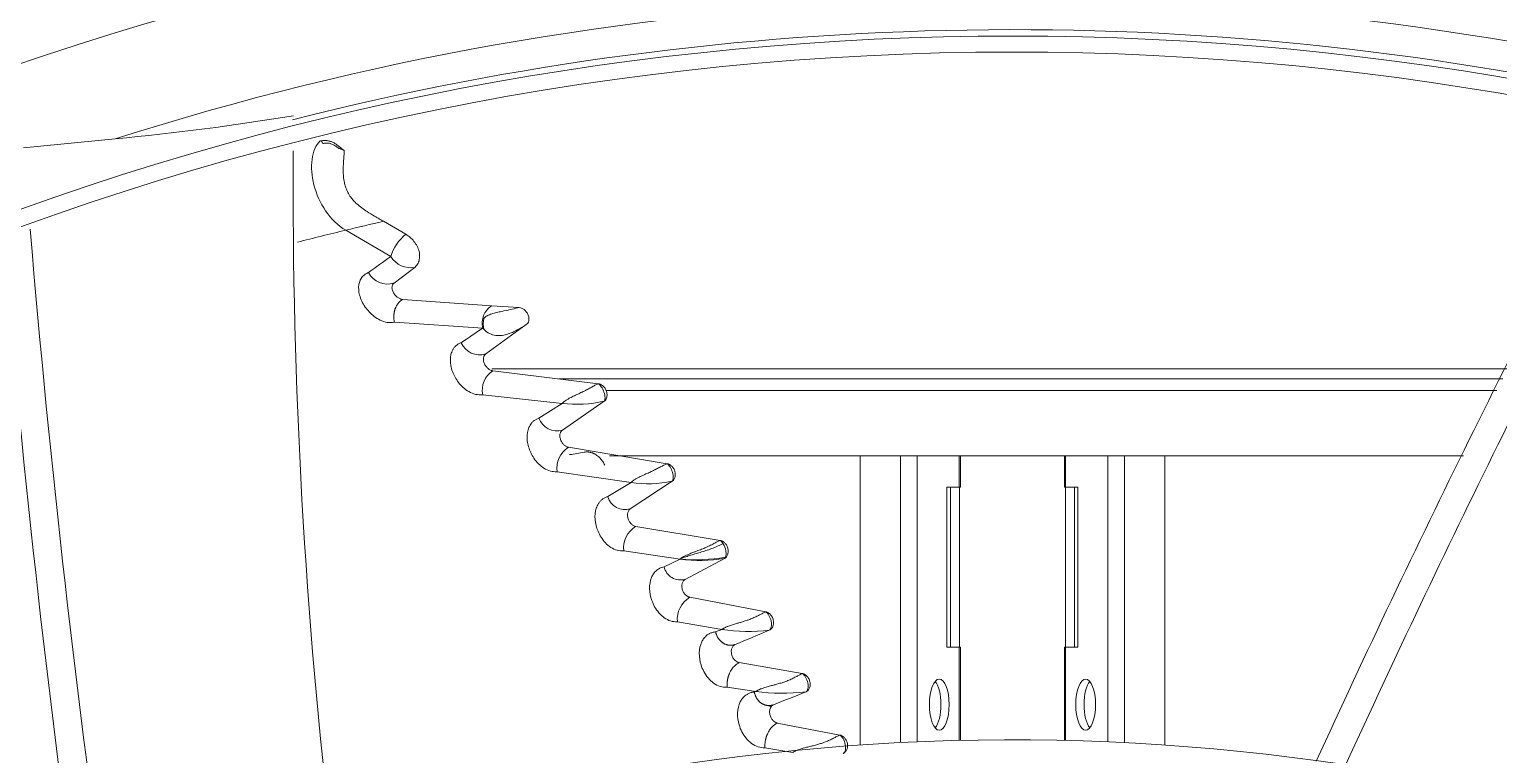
# Model space of a CAD drawing. Header units: millimetres. Extents: x 113490 to 142599, y -20467 to 115.
# Drawn here: x 122805.6 to 123035.2, y -9945.3 to -9831.9 of the extents above; entities that cross this region are included whole.
import ezdxf

# ---------------------------------------------------------------- set-up
doc = ezdxf.new("R2010")
doc.units = ezdxf.units.MM
doc.layers.add('DV3_0', color=7, linetype='Continuous')

msp = doc.modelspace()

# ---------------------------------------------------------------- linework, layer by layer
at = {"layer": 'DV3_0', "color": 7, "linetype": 'Continuous', "lineweight": 15}
for p, q in [((122818.97, -9849.06), (122804.65, -9850.46)), ((122860.91, -9861.94), (122864.39, -9863.98)), ((122855.04, -9863.34), (122862.05, -9867.46)), ((122865.86, -9869.13), (122862.57, -9871.59)), ((122863.94, -9874.15), (122877.78, -9875.18)), ((122877.78, -9875.18), (122882.1, -9875.44)), ((122862.62, -9877.73), (122876.44, -9878.63)), ((122876.44, -9878.63), (122876.6, -9878.78)), ((122883.24, -9878.1), (122876.9, -9882.68)), ((122878.02, -9885.32), (122894.48, -9887.35)), ((122888.32, -9886.59), (123035.89, -9886.59)), ((122876.42, -9889.05), (122888.83, -9890.4)), ((122888.83, -9890.4), (122885.22, -9892.73)), ((122895.41, -9890.07), (122888.89, -9894.57)), ((122889.83, -9897.27), (122905.24, -9899.83)), ((122896.23, -9898.59), (123029.76, -9898.59)), ((122935.43, -9943.81), (122935.43, -9898.59)), ((122951.09, -9903.49), (122951.09, -9898.59)), ((122967.39, -9898.59), (122967.39, -9903.49)), ((122983.05, -9943.81), (122983.05, -9898.59)), ((122888.04, -9901.09), (122899.63, -9902.77)), ((122899.63, -9902.77), (122895.97, -9904.98)), ((122906.03, -9902.59), (122899.5, -9906.89)), ((122949, -9928.49), (122949, -9903.49)), ((122949, -9903.49), (122950.93, -9903.49)), ((122951.09, -9903.49), (122950.93, -9903.49)), ((122967.55, -9903.49), (122967.39, -9903.49)), ((122967.55, -9903.49), (122969.48, -9903.49)), ((122969.48, -9903.49), (122969.48, -9928.49)), ((122900.34, -9909.63), (122913.54, -9911.83)), ((122898.48, -9913.48), (122907.27, -9914.74)), ((122907.27, -9914.74), (122904.79, -9915.95)), ((122914.21, -9914.65), (122908.08, -9917.91)), ((122908.78, -9920.7), (122920.67, -9923)), ((122906.85, -9924.56), (122913.81, -9925.75)), ((122913.81, -9925.75), (122912.84, -9926.12)), ((122950.93, -9928.49), (122949, -9928.49)), ((122950.93, -9928.49), (122951.09, -9928.49)), ((122951.09, -9943.09), (122951.09, -9928.49)), ((122967.39, -9928.49), (122967.55, -9928.49)), ((122967.39, -9928.49), (122967.39, -9943.09)), ((122969.48, -9928.49), (122967.55, -9928.49)), ((122916.51, -9930.93), (122926.38, -9932.65)), ((122914.63, -9934.78), (122919.1, -9935.45)), ((122919.1, -9935.45), (122918.88, -9935.53)), ((122922.47, -9940.37), (122932.25, -9942.25)), ((122920.54, -9944.24), (122924.88, -9944.97))]:
    msp.add_line(p, q, dxfattribs=at)
at = {"layer": 'DV3_0', "color": 7, "linetype": 'Continuous', "lineweight": 20}
for p, q in [((122877.84, -9884.99), (123036.71, -9884.99)), ((123034.97, -9888.39), (122895.72, -9888.39)), ((122941.74, -9943.43), (122941.74, -9898.59)), ((122944.36, -9943.31), (122944.36, -9898.59)), ((122950.93, -9903.49), (122950.93, -9898.59)), ((122967.55, -9903.49), (122967.55, -9898.59)), ((122974.12, -9943.31), (122974.12, -9898.59)), ((122976.74, -9943.43), (122976.74, -9898.59)), ((122949.57, -9928.49), (122949.57, -9903.49)), ((122950.96, -9928.49), (122950.96, -9903.49)), ((122967.51, -9928.49), (122967.51, -9903.49)), ((122968.91, -9928.49), (122968.91, -9903.49)), ((122950.93, -9943.09), (122950.93, -9928.49)), ((122967.55, -9943.09), (122967.55, -9928.49))]:
    msp.add_line(p, q, dxfattribs=at)
at = {"layer": 'DV3_0', "color": 7, "linetype": 'Continuous', "lineweight": 15}
for centre, radius, start, end in [((122959.24, -10288.99), 551.5, 105.4775, 164.5225), ((122959.24, -10288.99), 482.5, 70.825, 107.1317), ((122959.24, -10288.99), 477.5, 46.9802, 133.0198), ((122959.24, -10288.99), 457, 77.5175, 104.2543), ((122959.24, -10288.99), 456, 45.9967, 135.345), ((122959.24, -10288.99), 453.5, 90, 135.5593), ((122959.24, -10288.99), 453.5, 45.9921, 90), ((122780.52, -9443.44), 407.44, 275.4151, 279.3719), ((124680.83, -10712.04), 1840.9, 151.96336, 155.42218), ((124758.01, -10747.41), 1921.39, 152.07515, 155.37903), ((123719.05, -9856.53), 872.25, 179.63163, 186.79939), ((122854.71, -9850.89), 0.0569, 3.0429, 21.7469), ((123016.51, -10530.1), 686.04, 103.11, 103.6137), ((124720.31, -9702.15), 1921.39, 184.80784, 188.12284), ((122868.96, -9869.57), 7.22, 129.2854, 163.0361), ((122869.2, -9869.73), 7.5, 129.9251, 162.3964), ((124636.57, -9714.08), 1841.22, 184.70532, 188.15423), ((122968.56, -10018.87), 185.12, 125.1229, 126.452), ((122865.21, -9865.46), 3.74, 212.4341, 280.1249), ((122861.52, -9868.42), 3.33, 207.6664, 288.2786), ((122879.63, -9877.88), 3.28, 124.4035, 193.2063), ((122880.29, -9877.95), 3.78, 167.9046, 192.7148), ((122878.09, -9878.42), 1.96, 129.2476, 139.846), ((122972.22, -10022.41), 172.76, 123.6694, 125.0185), ((122878.71, -9877.06), 2.72, 219.2454, 226.0311), ((122875.95, -9879.7), 3.12, 202.9813, 287.5853), ((122879.91, -9888.34), 3.56, 122.1591, 191.5595), ((122891.13, -9870.85), 19.69, 263.3082, 282.5642), ((122888.02, -9891.74), 2.97, 199.4659, 287.0302), ((122891.91, -9900.57), 3.9, 122.1583, 187.5906), ((122954.55, -10279.42), 386.43, 99.268, 99.6171), ((122902.32, -9884.77), 18.2, 261.4837, 281.7372), ((122898.69, -9904.17), 2.85, 196.7002, 286.4857), ((122902.43, -9913.01), 3.98, 121.7581, 186.7459), ((122910.42, -9891.2), 23.76, 262.3892, 279.1865), ((122907.34, -9915.41), 2.6, 191.9833, 286.655), ((122910.96, -9924.2), 4.12, 121.902, 185.08), ((122917.9, -9898.27), 27.78, 261.5257, 276.8733), ((121111.45, -5621.3), 4669.53, 292.73255, 292.8035), ((122923.27, -9902.99), 32.73, 262.6745, 276.415), ((122921.5, -9936.73), 1.04, 238.4772, 273.809), ((121016.19, -5155.39), 5147.86, 291.72747, 291.78788), ((122959.24, -10288.99), 346, 46.4603, 135.3186)]:
    msp.add_arc(centre, radius, start, end, dxfattribs=at)
at = {"layer": 'DV3_0', "color": 7, "linetype": 'Continuous', "lineweight": 20}
for centre, radius, start, end in [((122959.24, -10288.99), 461.75, 77.3584, 107.6844), ((122952.75, -10272.28), 420.46, 103.4379, 104.5005), ((122912.79, -9913.01), 1.39, 28.5144, 57.7171), ((122909.67, -9887.1), 27.75, 265.0448, 279.7658), ((122913.94, -9914.26), 0.473, 304.7153, 336.8695)]:
    msp.add_arc(centre, radius, start, end, dxfattribs=at)
at = {"layer": 'DV3_0', "color": 7, "linetype": 'Continuous', "lineweight": 15}
for centre in [(122947.8, -9937.49), (122970.68, -9937.49)]:
    msp.add_ellipse(centre, major_axis=(0, -4), ratio=0.386711, dxfattribs=at)
for centre, start_param, end_param in [((122946.51, -9937.49), 0.430503, 2.71109), ((122971.97, -9937.49), 3.572095, 5.852683)]:
    msp.add_ellipse(centre, major_axis=(0, -4), ratio=0.386711, start_param=start_param, end_param=end_param, dxfattribs=at)
for points, knots in [([(122855.04, -9863.34), (122853.78, -9862.62), (122852.71, -9861.55), (122851.03, -9859.08), (122850.41, -9857.67), (122849.69, -9854.86), (122849.59, -9853.47), (122849.91, -9851.05), (122850.34, -9850.03), (122850.98, -9849.41)], [0, 0, 0, 0, 0.25, 0.25, 0.5, 0.5, 0.75, 0.75, 1, 1, 1, 1]), ([(122850.98, -9849.41), (122851.06, -9849.39), (122851.2, -9849.36), (122851.42, -9849.33), (122851.65, -9849.31), (122851.87, -9849.32), (122852.09, -9849.33), (122852.31, -9849.37), (122852.52, -9849.43), (122852.82, -9849.52), (122853.19, -9849.69), (122853.6, -9849.96), (122853.99, -9850.26), (122854.38, -9850.57), (122854.63, -9850.78), (122854.76, -9850.89)], [0, 0, 0, 0, 0.053409, 0.106769, 0.159914, 0.212802, 0.265511, 0.31808, 0.370303, 0.421902, 0.536282, 0.65101, 0.766316, 0.881981, 1, 1, 1, 1]), ([(122850.98, -9849.41), (122851.06, -9849.35), (122851.15, -9849.37), (122851.32, -9849.52), (122851.4, -9849.65), (122851.44, -9849.79)], [0, 0, 0, 0, 0.5, 0.5, 1, 1, 1, 1]), ([(122851.44, -9849.79), (122851.5, -9849.78), (122851.61, -9849.76), (122851.78, -9849.74), (122851.94, -9849.72), (122852.1, -9849.72), (122852.26, -9849.73), (122852.46, -9849.75), (122852.7, -9849.81), (122853.06, -9849.95), (122853.48, -9850.2), (122853.77, -9850.43), (122853.93, -9850.55)], [0, 0, 0, 0, 0.065755, 0.129231, 0.190492, 0.249684, 0.307037, 0.362864, 0.475577, 0.588241, 0.784731, 1, 1, 1, 1]), ([(122854.76, -9850.87), (122854.76, -9850.87), (122854.75, -9850.86), (122854.73, -9850.84), (122854.71, -9850.82), (122854.67, -9850.8), (122854.62, -9850.78), (122854.56, -9850.75), (122854.45, -9850.71), (122854.31, -9850.66), (122854.13, -9850.61), (122854, -9850.57), (122853.93, -9850.55)], [0, 0, 0, 0, 0.045155, 0.094, 0.147231, 0.205436, 0.269135, 0.338807, 0.464907, 0.615651, 0.78816, 1, 1, 1, 1]), ([(122860.91, -9861.94), (122860.69, -9861.82), (122860.23, -9861.55), (122859.37, -9861.06), (122858.46, -9860.5), (122857.52, -9859.86), (122856.8, -9859.28), (122856.23, -9858.72), (122855.83, -9858.24), (122855.48, -9857.7), (122855.17, -9857.09), (122854.92, -9856.38), (122854.73, -9855.56), (122854.63, -9854.72), (122854.62, -9854.02), (122854.62, -9853.52), (122854.64, -9853.13), (122854.66, -9852.76), (122854.69, -9852.4), (122854.72, -9852.05), (122854.74, -9851.73), (122854.76, -9851.42), (122854.77, -9851.14), (122854.77, -9850.97), (122854.76, -9850.89)], [0, 0, 0, 0, 0.040029, 0.085901, 0.15963, 0.21394, 0.271061, 0.31235, 0.350051, 0.378921, 0.428752, 0.476847, 0.528515, 0.605577, 0.665312, 0.699572, 0.734579, 0.77032, 0.806781, 0.843958, 0.88185, 0.920469, 0.95984, 1, 1, 1, 1]), ([(122864.39, -9863.98), (122864.46, -9864.02), (122864.75, -9864.21), (122865.5, -9864.78), (122866.22, -9865.76), (122866.57, -9866.88), (122866.59, -9867.73), (122866.37, -9868.53), (122866.03, -9868.93), (122865.86, -9869.13)], [0, 0, 0, 0, 0.040412, 0.157001, 0.427305, 0.570682, 0.710239, 0.85239, 1, 1, 1, 1]), ([(122858.57, -9869.97), (122858.48, -9870.01), (122858.3, -9870.07), (122857.96, -9870.28), (122857.41, -9870.75), (122856.95, -9871.85), (122857.08, -9873.56), (122857.8, -9875.05), (122858.66, -9876.13), (122859.45, -9876.85), (122860.41, -9877.44), (122861.53, -9877.83), (122862.25, -9877.76), (122862.62, -9877.73)], [0, 0, 0, 0, 0.027265, 0.054498, 0.113253, 0.239702, 0.385057, 0.552035, 0.627007, 0.710932, 0.802031, 0.898425, 1, 1, 1, 1]), ([(122862.57, -9871.59), (122862.54, -9871.61), (122862.5, -9871.64), (122862.44, -9871.71), (122862.38, -9871.78), (122862.32, -9871.89), (122862.27, -9872.04), (122862.24, -9872.26), (122862.25, -9872.49), (122862.33, -9872.83), (122862.5, -9873.18), (122862.75, -9873.5), (122862.95, -9873.7), (122863.16, -9873.86), (122863.36, -9873.98), (122863.55, -9874.07), (122863.75, -9874.13), (122863.88, -9874.15), (122863.94, -9874.15)], [0, 0, 0, 0, 0.029221, 0.05825, 0.087358, 0.116815, 0.178634, 0.241921, 0.311566, 0.383125, 0.540006, 0.621009, 0.701784, 0.764986, 0.827655, 0.886622, 0.943641, 1, 1, 1, 1]), ([(122862.62, -9877.73), (122862.61, -9877.68), (122862.59, -9877.59), (122862.57, -9877.45), (122862.55, -9877.32), (122862.54, -9877.18), (122862.53, -9877.05), (122862.53, -9876.92), (122862.53, -9876.79), (122862.54, -9876.66), (122862.55, -9876.53), (122862.56, -9876.41), (122862.57, -9876.29), (122862.59, -9876.18), (122862.62, -9876.06), (122862.64, -9875.96), (122862.67, -9875.85), (122862.7, -9875.75), (122862.73, -9875.65), (122862.76, -9875.56), (122862.8, -9875.47), (122862.87, -9875.32), (122862.97, -9875.13), (122863.11, -9874.89), (122863.28, -9874.67), (122863.48, -9874.47), (122863.7, -9874.29), (122863.86, -9874.2), (122863.94, -9874.15)], [0, 0, 0, 0, 0.03207, 0.063344, 0.093894, 0.123779, 0.153049, 0.181745, 0.209901, 0.237545, 0.2647, 0.291384, 0.317613, 0.3434, 0.368754, 0.393685, 0.4182, 0.442306, 0.466006, 0.489308, 0.512214, 0.534724, 0.603667, 0.675462, 0.750563, 0.82938, 0.912343, 1, 1, 1, 1]), ([(122882.1, -9875.44), (122881.8, -9875.5), (122881.45, -9875.58), (122880.66, -9875.76), (122880.21, -9875.86), (122879.49, -9876.01), (122879.23, -9876.06), (122878.72, -9876.18), (122878.46, -9876.23), (122877.95, -9876.37), (122877.7, -9876.45), (122877.24, -9876.64), (122877.03, -9876.75), (122876.85, -9876.9)], [0, 0, 0, 0, 0.25, 0.25, 0.5, 0.5, 0.625, 0.625, 0.75, 0.75, 0.875, 0.875, 1, 1, 1, 1]), ([(122883.24, -9878.1), (122883.42, -9877.98), (122883.56, -9877.77), (122883.68, -9877.26), (122883.66, -9876.95), (122883.48, -9876.46), (122883.39, -9876.29), (122883.17, -9875.99), (122883.03, -9875.85), (122882.77, -9875.65), (122882.64, -9875.59), (122882.39, -9875.48), (122882.25, -9875.45), (122882.1, -9875.44)], [0, 0, 0, 0, 0.25, 0.25, 0.5, 0.5, 0.625, 0.625, 0.75, 0.75, 0.875, 0.875, 1, 1, 1, 1]), ([(122876.82, -9879.02), (122877.09, -9879.28), (122877.41, -9879.47), (122878.06, -9879.73), (122878.4, -9879.79), (122879.07, -9879.83), (122879.4, -9879.8), (122880.04, -9879.67), (122880.34, -9879.58), (122880.93, -9879.37), (122881.2, -9879.25), (122881.72, -9879), (122881.96, -9878.86), (122882.63, -9878.49), (122882.99, -9878.25), (122883.24, -9878.1)], [0, 0, 0, 0, 0.125, 0.125, 0.25, 0.25, 0.375, 0.375, 0.5, 0.5, 0.625, 0.625, 0.75, 0.75, 1, 1, 1, 1]), ([(122873.08, -9880.92), (122872.93, -9880.98), (122872.65, -9881.09), (122872.29, -9881.34), (122871.99, -9881.65), (122871.75, -9882), (122871.58, -9882.37), (122871.34, -9883.16), (122871.34, -9884.53), (122871.91, -9886.05), (122872.65, -9887.17), (122873.36, -9887.96), (122874.27, -9888.62), (122875.34, -9889.08), (122876.06, -9889.06), (122876.42, -9889.05)], [0, 0, 0, 0, 0.044282, 0.086947, 0.128181, 0.168178, 0.206942, 0.244399, 0.392716, 0.551505, 0.626615, 0.710875, 0.802196, 0.898624, 1, 1, 1, 1]), ([(122876.9, -9882.68), (122876.87, -9882.7), (122876.83, -9882.74), (122876.76, -9882.8), (122876.71, -9882.87), (122876.64, -9882.98), (122876.58, -9883.14), (122876.53, -9883.35), (122876.53, -9883.59), (122876.58, -9883.93), (122876.72, -9884.28), (122876.92, -9884.61), (122877.09, -9884.81), (122877.27, -9884.98), (122877.45, -9885.11), (122877.63, -9885.21), (122877.83, -9885.29), (122877.95, -9885.31), (122878.02, -9885.32)], [0, 0, 0, 0, 0.029926, 0.059804, 0.0899, 0.120475, 0.184302, 0.249473, 0.320003, 0.392088, 0.546011, 0.623156, 0.700072, 0.760986, 0.821133, 0.882127, 0.941254, 1, 1, 1, 1]), ([(122888.83, -9890.4), (122888.87, -9890.37), (122888.93, -9890.31), (122889.05, -9890.21), (122889.18, -9890.11), (122889.33, -9890), (122889.49, -9889.9), (122889.67, -9889.79), (122889.86, -9889.67), (122890.11, -9889.54), (122890.41, -9889.39), (122890.77, -9889.21), (122891.11, -9889.05), (122891.46, -9888.89), (122891.79, -9888.73), (122892.13, -9888.56), (122892.47, -9888.39), (122892.8, -9888.22), (122893.12, -9888.05), (122893.42, -9887.88), (122893.71, -9887.73), (122893.98, -9887.58), (122894.24, -9887.45), (122894.4, -9887.38), (122894.48, -9887.35)], [0, 0, 0, 0, 0.023358, 0.048607, 0.075803, 0.104995, 0.136229, 0.169543, 0.204976, 0.24256, 0.301686, 0.361473, 0.421929, 0.476499, 0.53161, 0.587466, 0.643866, 0.698282, 0.750998, 0.802313, 0.852538, 0.901999, 0.951034, 1, 1, 1, 1]), ([(122894.48, -9887.35), (122894.51, -9887.35), (122894.58, -9887.36), (122894.68, -9887.39), (122894.78, -9887.42), (122894.88, -9887.46), (122894.97, -9887.51), (122895.1, -9887.58), (122895.24, -9887.69), (122895.4, -9887.85), (122895.56, -9888.05), (122895.69, -9888.29), (122895.8, -9888.55), (122895.88, -9888.91), (122895.88, -9889.26), (122895.79, -9889.57), (122895.71, -9889.75), (122895.61, -9889.89), (122895.52, -9889.99), (122895.45, -9890.04), (122895.41, -9890.07)], [0, 0, 0, 0, 0.030046, 0.059999, 0.090071, 0.120472, 0.151405, 0.183063, 0.238908, 0.29524, 0.368162, 0.441585, 0.516209, 0.590866, 0.737097, 0.805482, 0.87329, 0.91637, 0.958392, 1, 1, 1, 1]), ([(122885.22, -9892.72), (122885.06, -9892.78), (122884.76, -9892.89), (122884.37, -9893.16), (122884.05, -9893.48), (122883.82, -9893.82), (122883.64, -9894.18), (122883.38, -9894.94), (122883.29, -9896.28), (122883.76, -9897.84), (122884.43, -9899.03), (122885.12, -9899.88), (122885.99, -9900.58), (122887.01, -9901.07), (122887.69, -9901.08), (122888.04, -9901.09)], [0, 0, 0, 0, 0.048476, 0.093805, 0.13626, 0.175839, 0.21232, 0.245599, 0.39477, 0.547934, 0.630233, 0.718059, 0.809647, 0.90347, 1, 1, 1, 1]), ([(122888.89, -9894.57), (122888.87, -9894.59), (122888.82, -9894.63), (122888.76, -9894.69), (122888.7, -9894.76), (122888.63, -9894.86), (122888.56, -9895.01), (122888.5, -9895.22), (122888.48, -9895.46), (122888.51, -9895.8), (122888.61, -9896.15), (122888.78, -9896.48), (122888.93, -9896.69), (122889.09, -9896.86), (122889.26, -9897.01), (122889.44, -9897.13), (122889.63, -9897.22), (122889.77, -9897.25), (122889.83, -9897.27)], [0, 0, 0, 0, 0.029226, 0.058279, 0.08738, 0.116751, 0.181269, 0.24707, 0.317634, 0.389516, 0.540863, 0.615937, 0.690699, 0.751332, 0.811212, 0.87573, 0.938063, 1, 1, 1, 1]), ([(122892.31, -9898.03), (122892.36, -9898.02), (122892.46, -9898.01), (122892.6, -9898), (122892.74, -9897.99), (122892.88, -9898), (122893.02, -9898.01), (122893.15, -9898.04), (122893.28, -9898.06), (122893.4, -9898.1), (122893.52, -9898.13), (122893.63, -9898.17), (122893.74, -9898.22), (122893.83, -9898.27), (122893.93, -9898.31), (122894.08, -9898.4), (122894.29, -9898.54), (122894.56, -9898.74), (122894.8, -9898.98), (122895.01, -9899.24), (122895.2, -9899.51), (122895.37, -9899.79), (122895.45, -9899.98), (122895.5, -9900.07)], [0, 0, 0, 0, 0.040571, 0.080379, 0.119229, 0.156976, 0.193515, 0.228775, 0.262707, 0.295285, 0.326491, 0.356315, 0.38475, 0.411789, 0.437421, 0.461633, 0.541426, 0.620839, 0.699591, 0.777365, 0.853672, 0.927968, 1, 1, 1, 1]), ([(122899.63, -9902.77), (122899.66, -9902.74), (122899.73, -9902.67), (122899.85, -9902.58), (122899.98, -9902.48), (122900.13, -9902.37), (122900.29, -9902.27), (122900.47, -9902.16), (122900.67, -9902.05), (122900.92, -9901.92), (122901.22, -9901.77), (122901.58, -9901.6), (122901.93, -9901.45), (122902.27, -9901.3), (122902.6, -9901.15), (122902.94, -9900.99), (122903.28, -9900.82), (122903.61, -9900.66), (122903.92, -9900.5), (122904.22, -9900.35), (122904.5, -9900.2), (122904.76, -9900.06), (122905.01, -9899.94), (122905.17, -9899.87), (122905.24, -9899.83)], [0, 0, 0, 0, 0.023537, 0.049016, 0.076492, 0.106017, 0.137635, 0.171387, 0.207311, 0.245442, 0.305194, 0.365536, 0.426466, 0.480671, 0.535546, 0.591276, 0.647668, 0.701926, 0.754334, 0.805198, 0.854844, 0.903618, 0.951878, 1, 1, 1, 1]), ([(122905.24, -9899.83), (122905.27, -9899.84), (122905.34, -9899.85), (122905.44, -9899.88), (122905.54, -9899.92), (122905.64, -9899.96), (122905.73, -9900.02), (122905.85, -9900.1), (122905.98, -9900.21), (122906.13, -9900.37), (122906.27, -9900.58), (122906.4, -9900.82), (122906.48, -9901.08), (122906.55, -9901.44), (122906.53, -9901.79), (122906.43, -9902.1), (122906.34, -9902.28), (122906.23, -9902.42), (122906.14, -9902.51), (122906.06, -9902.57), (122906.03, -9902.59)], [0, 0, 0, 0, 0.030435, 0.060713, 0.091055, 0.121684, 0.152813, 0.184648, 0.239807, 0.295545, 0.36681, 0.438709, 0.51248, 0.586544, 0.733293, 0.80257, 0.871329, 0.915038, 0.957719, 1, 1, 1, 1]), ([(122895.97, -9904.98), (122895.81, -9905.04), (122895.5, -9905.14), (122895.1, -9905.4), (122894.77, -9905.71), (122894.51, -9906.06), (122894.32, -9906.42), (122894.02, -9907.2), (122893.88, -9908.56), (122894.29, -9910.14), (122894.92, -9911.35), (122895.59, -9912.23), (122896.44, -9912.96), (122897.45, -9913.46), (122898.13, -9913.47), (122898.48, -9913.48)], [0, 0, 0, 0, 0.047744, 0.092804, 0.135367, 0.175516, 0.213186, 0.248271, 0.398257, 0.548409, 0.630442, 0.718038, 0.809514, 0.903308, 1, 1, 1, 1]), ([(122899.5, -9906.89), (122899.48, -9906.91), (122899.43, -9906.95), (122899.36, -9907.01), (122899.3, -9907.08), (122899.22, -9907.19), (122899.14, -9907.35), (122899.08, -9907.56), (122899.05, -9907.8), (122899.07, -9908.15), (122899.16, -9908.51), (122899.32, -9908.83), (122899.46, -9909.04), (122899.61, -9909.22), (122899.77, -9909.37), (122899.95, -9909.49), (122900.14, -9909.58), (122900.27, -9909.62), (122900.34, -9909.63)], [0, 0, 0, 0, 0.030556, 0.0611, 0.091889, 0.123169, 0.18868, 0.255461, 0.326589, 0.398898, 0.549183, 0.622104, 0.694543, 0.753361, 0.811411, 0.87568, 0.937911, 1, 1, 1, 1]), ([(122907.27, -9914.74), (122907.31, -9914.72), (122907.38, -9914.66), (122907.49, -9914.57), (122907.61, -9914.49), (122907.74, -9914.41), (122907.96, -9914.29), (122908.32, -9914.11), (122908.84, -9913.89), (122909.36, -9913.69), (122909.78, -9913.53), (122910.13, -9913.41), (122910.45, -9913.28), (122910.8, -9913.14), (122911.28, -9912.94), (122911.87, -9912.67), (122912.43, -9912.39), (122912.82, -9912.19), (122913.07, -9912.06), (122913.31, -9911.93), (122913.46, -9911.87), (122913.54, -9911.83)], [0, 0, 0, 0, 0.02106, 0.04289, 0.065519, 0.088973, 0.113272, 0.180338, 0.266379, 0.359536, 0.423294, 0.457111, 0.514578, 0.56736, 0.615521, 0.72676, 0.827901, 0.87053, 0.913174, 0.956207, 1, 1, 1, 1]), ([(122913.54, -9911.83), (122913.56, -9911.84), (122913.61, -9911.85), (122913.69, -9911.87), (122913.77, -9911.89), (122913.88, -9911.94), (122914, -9912), (122914.15, -9912.11), (122914.3, -9912.25), (122914.51, -9912.49), (122914.67, -9912.81), (122914.77, -9913.16), (122914.8, -9913.44), (122914.79, -9913.71), (122914.74, -9913.97), (122914.65, -9914.2), (122914.54, -9914.37), (122914.43, -9914.49), (122914.33, -9914.58), (122914.25, -9914.63), (122914.21, -9914.65)], [0, 0, 0, 0, 0.023315, 0.046799, 0.070568, 0.094734, 0.142575, 0.190896, 0.246317, 0.302429, 0.444207, 0.517356, 0.590989, 0.664686, 0.737253, 0.805921, 0.874102, 0.91677, 0.958528, 1, 1, 1, 1]), ([(122904.79, -9915.95), (122904.64, -9915.99), (122904.34, -9916.05), (122903.95, -9916.25), (122903.62, -9916.48), (122903.35, -9916.75), (122903.13, -9917.03), (122902.95, -9917.32), (122902.62, -9918.03), (122902.4, -9919.34), (122902.72, -9920.96), (122903.28, -9922.22), (122903.94, -9923.17), (122904.79, -9923.96), (122905.8, -9924.5), (122906.5, -9924.54), (122906.85, -9924.56)], [0, 0, 0, 0, 0.043237, 0.083715, 0.121568, 0.156899, 0.189672, 0.219825, 0.247272, 0.396379, 0.542711, 0.627314, 0.71676, 0.809383, 0.903583, 1, 1, 1, 1]), ([(122908.08, -9917.91), (122908.06, -9917.92), (122908, -9917.95), (122907.93, -9918.01), (122907.86, -9918.08), (122907.77, -9918.18), (122907.68, -9918.33), (122907.6, -9918.54), (122907.56, -9918.78), (122907.55, -9919.13), (122907.64, -9919.58), (122907.87, -9920.05), (122908.13, -9920.34), (122908.33, -9920.5), (122908.48, -9920.59), (122908.63, -9920.66), (122908.73, -9920.69), (122908.78, -9920.7)], [0, 0, 0, 0, 0.03044, 0.060836, 0.091447, 0.122525, 0.18748, 0.253632, 0.323957, 0.395419, 0.543892, 0.688355, 0.806513, 0.856536, 0.905884, 0.953239, 1, 1, 1, 1]), ([(122913.81, -9925.75), (122913.85, -9925.72), (122913.93, -9925.66), (122914.06, -9925.58), (122914.21, -9925.51), (122914.36, -9925.43), (122914.61, -9925.31), (122915.03, -9925.16), (122915.61, -9924.97), (122916.19, -9924.8), (122916.66, -9924.66), (122917.12, -9924.53), (122917.6, -9924.37), (122918.09, -9924.2), (122918.49, -9924.04), (122918.82, -9923.9), (122919.12, -9923.76), (122919.42, -9923.62), (122919.7, -9923.48), (122919.96, -9923.35), (122920.21, -9923.22), (122920.45, -9923.1), (122920.6, -9923.03), (122920.67, -9923)], [0, 0, 0, 0, 0.021857, 0.044486, 0.067918, 0.092178, 0.117289, 0.186945, 0.278043, 0.368455, 0.433816, 0.473773, 0.556929, 0.629649, 0.675183, 0.718887, 0.761043, 0.801958, 0.841964, 0.88141, 0.920654, 0.960062, 1, 1, 1, 1]), ([(122920.67, -9923), (122920.7, -9923), (122920.75, -9923.01), (122920.83, -9923.04), (122920.91, -9923.07), (122921.02, -9923.11), (122921.14, -9923.19), (122921.3, -9923.31), (122921.44, -9923.45), (122921.64, -9923.71), (122921.8, -9924.04), (122921.88, -9924.41), (122921.9, -9924.69), (122921.88, -9924.96), (122921.81, -9925.21), (122921.71, -9925.43), (122921.58, -9925.6), (122921.46, -9925.71), (122921.35, -9925.8), (122921.27, -9925.83), (122921.23, -9925.85)], [0, 0, 0, 0, 0.023338, 0.046777, 0.070436, 0.094431, 0.143, 0.192043, 0.248136, 0.304964, 0.447047, 0.519642, 0.592724, 0.665838, 0.737776, 0.805809, 0.87338, 0.916397, 0.958383, 1, 1, 1, 1]), ([(122920.67, -9923), (122920.83, -9923.08), (122921.01, -9923.28), (122921.31, -9923.8), (122921.44, -9924.13), (122921.58, -9924.78), (122921.59, -9925.1), (122921.49, -9925.6), (122921.38, -9925.78), (122921.23, -9925.85)], [0, 0, 0, 0, 0.25, 0.25, 0.5, 0.5, 0.75, 0.75, 1, 1, 1, 1]), ([(122912.84, -9926.12), (122912.67, -9926.14), (122912.34, -9926.19), (122911.9, -9926.37), (122911.54, -9926.59), (122911.24, -9926.86), (122911.01, -9927.13), (122910.83, -9927.4), (122910.45, -9928.09), (122910.16, -9929.4), (122910.43, -9931.06), (122910.97, -9932.37), (122911.63, -9933.36), (122912.5, -9934.18), (122913.54, -9934.74), (122914.26, -9934.77), (122914.63, -9934.78)], [0, 0, 0, 0, 0.045942, 0.088221, 0.127018, 0.162428, 0.194406, 0.222869, 0.247712, 0.396684, 0.540659, 0.625737, 0.715593, 0.808589, 0.903134, 1, 1, 1, 1]), ([(122912.84, -9926.12), (122912.85, -9926.17), (122912.87, -9926.26), (122912.91, -9926.4), (122912.95, -9926.54), (122913.01, -9926.68), (122913.07, -9926.81), (122913.13, -9926.93), (122913.2, -9927.05), (122913.28, -9927.17), (122913.36, -9927.28), (122913.45, -9927.39), (122913.54, -9927.49), (122913.63, -9927.58), (122913.73, -9927.67), (122913.84, -9927.76), (122913.94, -9927.83), (122914.05, -9927.9), (122914.17, -9927.97), (122914.28, -9928.02), (122914.4, -9928.07), (122914.52, -9928.11), (122914.64, -9928.15), (122914.76, -9928.18), (122914.89, -9928.2), (122915.01, -9928.21), (122915.14, -9928.22), (122915.27, -9928.21), (122915.39, -9928.2), (122915.52, -9928.19), (122915.65, -9928.16), (122915.77, -9928.13), (122915.85, -9928.1), (122915.89, -9928.09)], [0, 0, 0, 0, 0.030267, 0.06049, 0.090716, 0.12099, 0.151346, 0.181814, 0.212418, 0.243176, 0.274103, 0.30521, 0.336507, 0.368, 0.399696, 0.431598, 0.463712, 0.496043, 0.528592, 0.561354, 0.594318, 0.627471, 0.6608, 0.694286, 0.727911, 0.761659, 0.795511, 0.82945, 0.863461, 0.897531, 0.931648, 0.965806, 1, 1, 1, 1]), ([(122915.89, -9928.09), (122915.84, -9928.12), (122915.72, -9928.18), (122915.52, -9928.37), (122915.33, -9928.7), (122915.26, -9929.21), (122915.35, -9929.77), (122915.58, -9930.26), (122915.88, -9930.61), (122916.15, -9930.8), (122916.36, -9930.89), (122916.46, -9930.92), (122916.51, -9930.93)], [0, 0, 0, 0, 0.061139, 0.122969, 0.253663, 0.394802, 0.542998, 0.68693, 0.804718, 0.904151, 0.952333, 1, 1, 1, 1]), ([(122914.63, -9934.78), (122914.63, -9934.72), (122914.62, -9934.61), (122914.62, -9934.44), (122914.62, -9934.29), (122914.63, -9934.13), (122914.64, -9933.99), (122914.66, -9933.85), (122914.68, -9933.72), (122914.7, -9933.6), (122914.72, -9933.48), (122914.75, -9933.38), (122914.77, -9933.28), (122914.8, -9933.19), (122914.82, -9933.11), (122914.84, -9933.03), (122914.87, -9932.96), (122914.89, -9932.9), (122914.91, -9932.85), (122914.93, -9932.8), (122914.94, -9932.76), (122914.96, -9932.73), (122914.97, -9932.71), (122915.03, -9932.55), (122915.16, -9932.28), (122915.37, -9931.94), (122915.59, -9931.65), (122915.82, -9931.41), (122916.06, -9931.21), (122916.29, -9931.05), (122916.44, -9930.97), (122916.51, -9930.93)], [0, 0, 0, 0, 0.034719, 0.067879, 0.099529, 0.1297, 0.158417, 0.185696, 0.21155, 0.235984, 0.259003, 0.280608, 0.300799, 0.319573, 0.336929, 0.352862, 0.367369, 0.380445, 0.392086, 0.402287, 0.411043, 0.418352, 0.424209, 0.428612, 0.522381, 0.611802, 0.697099, 0.778402, 0.855853, 0.929637, 1, 1, 1, 1]), ([(122919.1, -9935.45), (122919.15, -9935.42), (122919.24, -9935.36), (122919.38, -9935.28), (122919.54, -9935.2), (122919.7, -9935.12), (122919.98, -9935.01), (122920.43, -9934.85), (122921.05, -9934.67), (122921.68, -9934.5), (122922.19, -9934.37), (122922.68, -9934.23), (122923.19, -9934.08), (122923.71, -9933.9), (122924.13, -9933.74), (122924.46, -9933.6), (122924.78, -9933.45), (122925.08, -9933.3), (122925.37, -9933.15), (122925.64, -9933.01), (122925.9, -9932.88), (122926.15, -9932.75), (122926.3, -9932.68), (122926.38, -9932.65)], [0, 0, 0, 0, 0.022205, 0.045186, 0.068975, 0.093599, 0.119081, 0.190066, 0.283641, 0.374166, 0.440747, 0.483116, 0.566178, 0.638676, 0.683232, 0.725881, 0.76693, 0.806716, 0.845602, 0.883976, 0.922232, 0.960773, 1, 1, 1, 1]), ([(122926.38, -9932.65), (122926.41, -9932.65), (122926.46, -9932.66), (122926.54, -9932.68), (122926.63, -9932.71), (122926.73, -9932.76), (122926.86, -9932.84), (122927.02, -9932.95), (122927.17, -9933.1), (122927.37, -9933.36), (122927.52, -9933.69), (122927.6, -9934.06), (122927.62, -9934.34), (122927.6, -9934.62), (122927.53, -9934.87), (122927.42, -9935.09), (122927.3, -9935.26), (122927.17, -9935.37), (122927.06, -9935.46), (122926.97, -9935.49), (122926.93, -9935.51)], [0, 0, 0, 0, 0.023925, 0.04795, 0.072208, 0.096825, 0.145638, 0.194908, 0.250499, 0.306865, 0.447496, 0.519803, 0.59266, 0.665663, 0.737504, 0.805531, 0.873127, 0.916194, 0.95826, 1, 1, 1, 1]), ([(122926.38, -9932.65), (122926.54, -9932.73), (122926.73, -9932.92), (122927.04, -9933.44), (122927.17, -9933.77), (122927.31, -9934.43), (122927.32, -9934.76), (122927.21, -9935.26), (122927.09, -9935.44), (122926.93, -9935.51)], [0, 0, 0, 0, 0.25, 0.25, 0.5, 0.5, 0.75, 0.75, 1, 1, 1, 1]), ([(122918.88, -9935.53), (122918.71, -9935.55), (122918.38, -9935.6), (122917.94, -9935.77), (122917.57, -9935.99), (122917.27, -9936.24), (122917.03, -9936.51), (122916.84, -9936.78), (122916.46, -9937.47), (122916.15, -9938.77), (122916.38, -9940.43), (122916.91, -9941.76), (122917.56, -9942.77), (122918.43, -9943.6), (122919.46, -9944.18), (122920.18, -9944.22), (122920.54, -9944.24)], [0, 0, 0, 0, 0.045856, 0.088124, 0.126976, 0.162508, 0.194685, 0.223437, 0.248669, 0.39703, 0.539719, 0.626161, 0.71668, 0.809753, 0.903936, 1, 1, 1, 1]), ([(122918.88, -9935.53), (122918.89, -9935.58), (122918.91, -9935.67), (122918.95, -9935.82), (122919, -9935.95), (122919.05, -9936.09), (122919.1, -9936.22), (122919.17, -9936.35), (122919.24, -9936.47), (122919.31, -9936.59), (122919.39, -9936.7), (122919.48, -9936.81), (122919.57, -9936.91), (122919.66, -9937.01), (122919.76, -9937.1), (122919.86, -9937.18), (122919.96, -9937.26), (122920.07, -9937.33), (122920.18, -9937.39), (122920.3, -9937.45), (122920.41, -9937.5), (122920.53, -9937.54), (122920.65, -9937.58), (122920.78, -9937.6), (122920.9, -9937.63), (122921.02, -9937.64), (122921.15, -9937.64), (122921.27, -9937.64), (122921.4, -9937.64), (122921.52, -9937.62), (122921.65, -9937.59), (122921.77, -9937.56), (122921.85, -9937.54), (122921.89, -9937.52)], [0, 0, 0, 0, 0.030436, 0.060822, 0.091207, 0.121632, 0.152132, 0.182736, 0.213465, 0.244338, 0.275368, 0.306566, 0.33794, 0.369496, 0.40124, 0.433175, 0.465307, 0.497641, 0.530177, 0.56291, 0.595831, 0.628927, 0.662184, 0.695584, 0.729111, 0.762747, 0.796475, 0.830278, 0.864142, 0.898054, 0.932005, 0.965988, 1, 1, 1, 1]), ([(122921.89, -9937.52), (122921.83, -9937.55), (122921.72, -9937.61), (122921.51, -9937.79), (122921.32, -9938.12), (122921.24, -9938.63), (122921.32, -9939.18), (122921.54, -9939.67), (122921.84, -9940.04), (122922.1, -9940.23), (122922.31, -9940.33), (122922.42, -9940.35), (122922.47, -9940.37)], [0, 0, 0, 0, 0.061242, 0.123225, 0.254005, 0.394834, 0.542395, 0.685839, 0.803738, 0.903604, 0.952074, 1, 1, 1, 1]), ([(122920.54, -9944.24), (122920.54, -9944.19), (122920.53, -9944.07), (122920.53, -9943.91), (122920.54, -9943.75), (122920.55, -9943.6), (122920.56, -9943.46), (122920.58, -9943.32), (122920.6, -9943.19), (122920.62, -9943.07), (122920.65, -9942.96), (122920.67, -9942.85), (122920.7, -9942.75), (122920.72, -9942.66), (122920.75, -9942.58), (122920.77, -9942.5), (122920.8, -9942.43), (122920.82, -9942.37), (122920.84, -9942.31), (122920.86, -9942.26), (122920.88, -9942.22), (122920.89, -9942.19), (122920.91, -9942.16), (122920.92, -9942.13), (122920.97, -9942), (122921.09, -9941.76), (122921.27, -9941.46), (122921.46, -9941.19), (122921.66, -9940.96), (122921.87, -9940.77), (122922.07, -9940.6), (122922.27, -9940.47), (122922.4, -9940.4), (122922.47, -9940.37)], [0, 0, 0, 0, 0.034105, 0.066726, 0.097902, 0.127663, 0.15603, 0.18302, 0.208642, 0.232903, 0.255807, 0.277357, 0.297553, 0.316394, 0.333877, 0.350001, 0.364762, 0.378157, 0.390181, 0.400832, 0.410105, 0.417997, 0.424504, 0.429625, 0.433356, 0.514999, 0.593286, 0.668391, 0.74042, 0.809468, 0.875648, 0.939103, 1, 1, 1, 1]), ([(122924.88, -9944.97), (122924.93, -9944.94), (122925.02, -9944.88), (122925.17, -9944.8), (122925.33, -9944.72), (122925.5, -9944.65), (122925.78, -9944.54), (122926.25, -9944.39), (122926.88, -9944.21), (122927.52, -9944.06), (122928.03, -9943.93), (122928.53, -9943.8), (122929.05, -9943.65), (122929.58, -9943.48), (122930, -9943.32), (122930.33, -9943.19), (122930.65, -9943.05), (122930.96, -9942.9), (122931.25, -9942.76), (122931.52, -9942.62), (122931.78, -9942.48), (122932.03, -9942.36), (122932.18, -9942.29), (122932.25, -9942.25)], [0, 0, 0, 0, 0.022435, 0.045658, 0.069702, 0.094596, 0.120363, 0.192049, 0.286933, 0.377223, 0.444129, 0.487416, 0.570462, 0.642848, 0.687123, 0.729439, 0.770101, 0.809449, 0.847849, 0.885696, 0.923393, 0.961357, 1, 1, 1, 1]), ([(122932.25, -9942.25), (122932.28, -9942.26), (122932.33, -9942.27), (122932.42, -9942.29), (122932.5, -9942.33), (122932.6, -9942.38), (122932.73, -9942.45), (122932.89, -9942.58), (122933.03, -9942.73), (122933.23, -9942.99), (122933.38, -9943.32), (122933.46, -9943.69), (122933.47, -9943.97), (122933.44, -9944.25), (122933.37, -9944.5), (122933.26, -9944.72), (122933.13, -9944.88), (122933, -9944.99), (122932.89, -9945.07), (122932.8, -9945.11), (122932.76, -9945.13)], [0, 0, 0, 0, 0.023974, 0.048036, 0.072319, 0.09695, 0.146135, 0.195741, 0.251452, 0.307925, 0.447982, 0.519937, 0.592457, 0.665257, 0.73695, 0.805019, 0.872713, 0.915929, 0.958132, 1, 1, 1, 1]), ([(122932.25, -9942.25), (122932.42, -9942.34), (122932.6, -9942.54), (122932.91, -9943.07), (122933.04, -9943.4), (122933.17, -9944.05), (122933.18, -9944.38), (122933.05, -9944.88), (122932.93, -9945.06), (122932.76, -9945.13)], [0, 0, 0, 0, 0.25, 0.25, 0.5, 0.5, 0.75, 0.75, 1, 1, 1, 1])]:
    msp.add_open_spline(points, degree=3, knots=knots, dxfattribs=at)
at = {"layer": 'DV3_0', "color": 7, "linetype": 'Continuous', "lineweight": 20}
msp.add_open_spline([(122894.48, -9887.35), (122894.63, -9887.42), (122894.98, -9887.75), (122895.42, -9888.64), (122895.6, -9889.57), (122895.5, -9889.97), (122895.41, -9890.07)], degree=3, dxfattribs=at)
for points, knots in [([(122905.24, -9899.83), (122905.39, -9899.91), (122905.56, -9900.09), (122905.86, -9900.56), (122906, -9900.87), (122906.18, -9901.48), (122906.22, -9901.79), (122906.2, -9902.29), (122906.14, -9902.49), (122906.03, -9902.59)], [0, 0, 0, 0, 0.25, 0.25, 0.5, 0.5, 0.75, 0.75, 1, 1, 1, 1]), ([(122914.02, -9912.34), (122913.88, -9912.4), (122913.6, -9912.53), (122912.99, -9912.81), (122912.21, -9913.12), (122911.3, -9913.43), (122910.43, -9913.7), (122909.58, -9913.94), (122908.76, -9914.19), (122907.97, -9914.44), (122907.49, -9914.64), (122907.27, -9914.74)], [0, 0, 0, 0, 0.062498, 0.125002, 0.250008, 0.375015, 0.500022, 0.625029, 0.750035, 0.875042, 1, 1, 1, 1]), ([(122914.02, -9912.34), (122914.21, -9912.66), (122914.36, -9913.07), (122914.47, -9913.66), (122914.48, -9913.85), (122914.46, -9914.19), (122914.43, -9914.33), (122914.38, -9914.45)], [0, 0, 0, 0, 0.5, 0.5, 0.75, 0.75, 1, 1, 1, 1])]:
    msp.add_open_spline(points, degree=3, knots=knots, dxfattribs=at)

doc.saveas('drawing.dxf')
